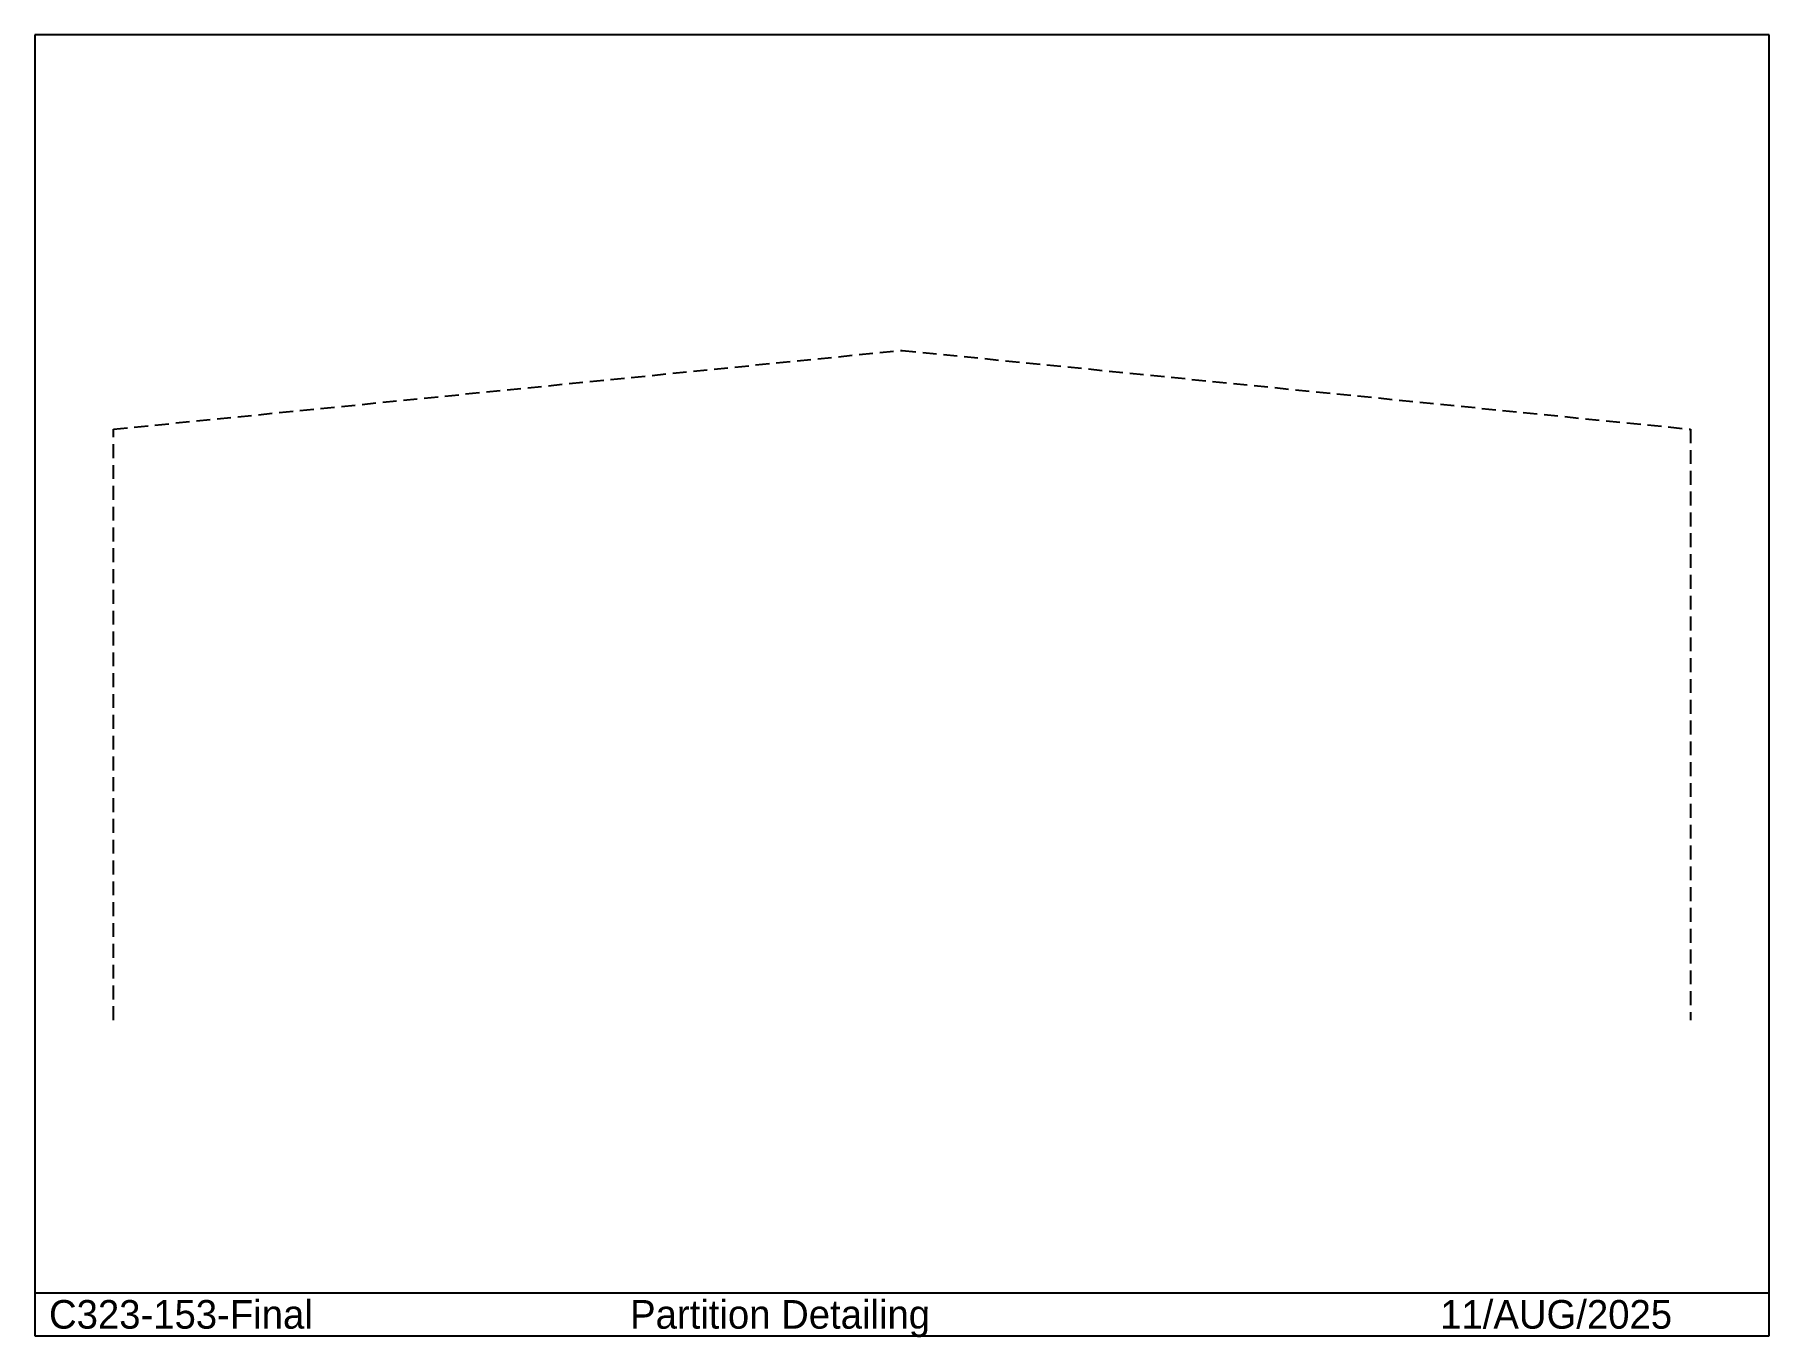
# Model space of a CAD drawing. Extents: x -1124 to 23594, y -4518 to 14041.
import ezdxf

# ---------------------------------------------------------------- set-up
doc = ezdxf.new("R2010")
doc.units = 0
doc.linetypes.add('CONTIN', pattern=[0])
doc.linetypes.add('DASHED', pattern=[296.59, 197.73, -98.86])
doc.layers.get('0').update_dxf_attribs({"linetype": 'CONTIN'})
doc.layers.add('8', color=5, linetype='DASHED')

msp = doc.modelspace()

# ---------------------------------------------------------------- linework, layer by layer
for p, q in [((23593.5, 14040.625), (-1123.5, 14040.625)), ((-1123.5, 14040.625), (-1123.5, -4497.125)), ((23593.5, -4497.125), (23593.5, 14040.625)), ((-1123.5, -3885.379), (23593.5, -3885.379)), ((-1123.5, -4497.125), (23593.5, -4497.125))]:
    msp.add_line(p, q)
at = {"layer": '8'}
for p, q in [((0, 8420), (11235, 9543.5)), ((11235, 9543.5), (22470, 8420)), ((0, 0), (0, 8420)), ((22470, 8420), (22470, 0))]:
    msp.add_line(p, q, dxfattribs=at)

# ---------------------------------------------------------------- texts
for s, p in [('C323-153-Final', (-919.585, -4395.167)), ('Partition Detailing', (7360.61, -4395.167)), ('11/AUG/2025', (18903.451, -4395.167))]:
    msp.add_text(s, height=407.831).set_placement(p)

doc.saveas('drawing.dxf')
